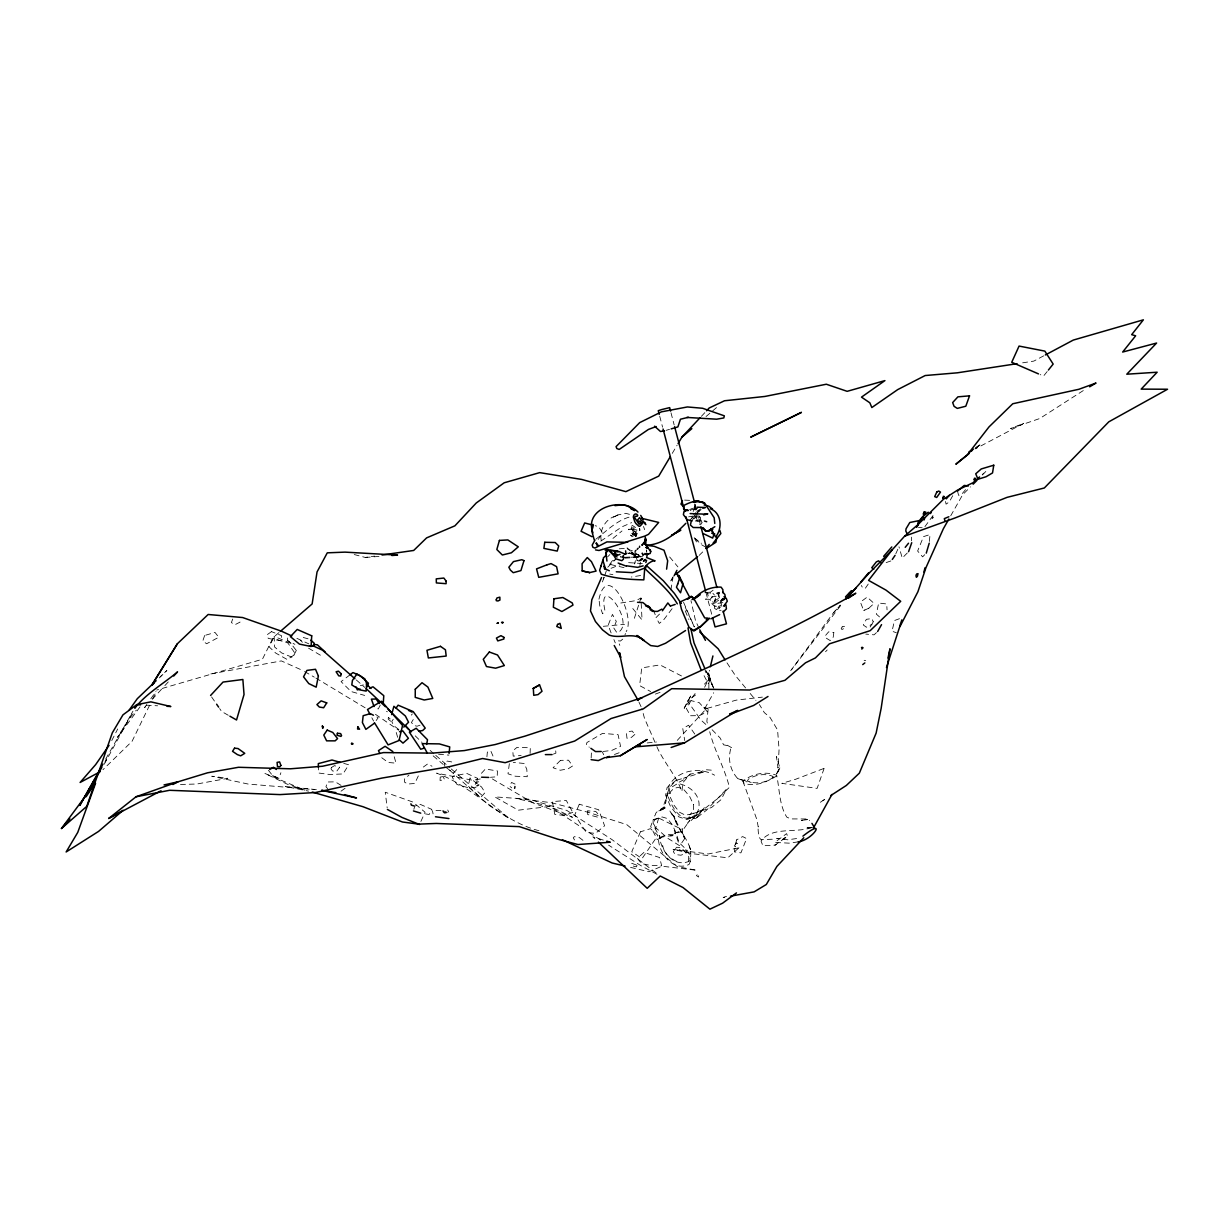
<?xml version="1.0" encoding="UTF-8"?>
<svg xmlns="http://www.w3.org/2000/svg" width="1229" height="1229" viewBox="0 0 1229 1229"><rect width="100%" height="100%" fill="white"/><g stroke="black" fill="none" stroke-linecap="round" stroke-linejoin="round"><path stroke-width="0.75" stroke-dasharray="5 3.75" d="M708.856 688.44L708.903 678.009L709.041 679.821M694.831 504.228L694.554 511.571M635.915 535.859L636.284 527.963L632.367 525.444L628.418 529.684L631.998 529.392L635.685 531.358L635.746 537.073L637.114 533.494L635.869 536.32M530.098 753.515L530.298 747.77L516.994 747.37L512.785 750.873L513.215 756.127L521.157 755.512M591.164 757.955L591.472 751.149M486.914 756.741L487.36 752.087L490.817 751.011L493.09 756.296M598.953 599.184C607.525 559.978 636.115 616.052 626.175 631.629M929.385 541.451L930.015 534.523L923.517 536.627L917.633 551.022L922.626 556.845L925.053 554.371M772.473 778.08L772.642 776.267C764.699 773.087 755.62 774.792 748.446 779.094L747.386 781.014C759.261 785.961 775.468 780.676 779.862 767.895L776.451 756.511L778.018 768.048L779.063 749.567L777.588 729.995L769.999 717.367L764.346 712.651L759.384 704.524M708.119 709.394L706.859 721.3L707.812 724.787M715.416 598.139L714.786 601.841L715.416 598.139L714.786 601.841L713.312 602.318L708.856 599.245L705.477 599.276L706.798 598.369M670.865 589.935L672.893 578.091M509.344 763.67L508.007 773.794L515.366 776.236L527.256 776.713L526.811 769.508L524.353 763.501L513.261 762.364M667.147 793.596L665.473 803.428L667.808 793.734L662.339 808.897L664.259 806.854L660.511 810.003L666.825 807.253L661.801 808.375L658.053 811.155C677.302 804.795 655.165 808.928 655.441 814.673C649.542 822.14 655.979 829.928 659.804 836.611L659.435 835.72C660.541 850.314 672.97 868.058 689.254 861.268C696.29 844.523 676.887 831.495 673.676 815.687L676.626 822.57L669.575 810.479L673.769 816.379L684.722 838.485L682.617 834.307L682.31 828.623L679.729 831.25L673.845 833.615L681.88 831.603L689.638 820.526L687.518 823.307C707.289 810.003 700.161 787.989 677.84 783.426L669.252 788.649L667.147 793.596C670.358 804.549 681.327 826.595 695.215 814.812M639.863 565.57L640.432 562.006M706.521 671.741L710.562 679.652L708.288 683.647L702.312 672.432M699.547 516.026L701.867 523.4L701.943 522.11L693.156 513.737M713.419 687.687L708.626 673.953L709.486 670.358M952.752 495.686L949.341 501.831L946.069 504.151L945.5 501.324M413.866 809.327L414.741 806.116L420.303 804.396L431.825 809.404L429.198 814.489L422.407 813.429M634.364 618.295L640.923 598.047L643.12 600.735M704.739 708.503L713.696 692.741M604.668 575.618L606.404 570.686M268.444 770.291L272.561 775.576L278.875 778.372L280.903 772.734M776.667 775.315L776.298 776.221C767.142 781.752 754.406 787.482 743.898 783.057L742.884 781.106C751.933 773.794 765.698 770.875 776.667 775.315C779.662 789.126 779.125 805.087 786.821 817.147L790.831 818.913L807.745 818.975L809.604 820.496M624.993 634.748L625.5 633.519M688.424 861.206L688.762 856.69L685.736 849.608M475.208 784.471L476.084 782.397L479.494 781.613L481.031 783.672M684.23 708.15L691.405 694.677L684.23 708.15L696.797 691.312M895.803 553.757L898.676 547.381M420.886 821.433L425.08 812.261L412.959 802.076L385.23 792.244L387.166 807.699M104.265 764.192L133.162 711.238M418.321 775.914L414.757 783.472L407.782 784.041L404.495 782.105L404.571 778.863L408.919 775.161M149.539 705.354L132.087 741.271L102.944 769.707M152.857 698.502L156.191 691.666M704.616 687.272L707.904 680.543L709.855 679.069L708.303 680.943M380.253 705.077L378.302 708.979L375.813 708.134M707.904 680.543L701.882 686.842M111.762 740.58L117.692 728.981M693.156 511.479L694.262 509.405M105.709 759.046L132.947 711.192M950.724 515.796L962.66 494.734L970.511 486.838M104.849 762.18L106.677 759L104.757 762.318M672.248 453.378L677.087 445.251M673.262 576.601L669.974 582.131L672.954 577.722M701.129 524.138L702.051 522.632M870.147 627.02L871.899 624.178M932.995 515.535L924.039 527.856M672.079 608.693L663.983 619.447L659.312 623.441L656.025 617.572L661.432 612.15M692.434 520.021L694.953 516.103M635.193 562.728L634.364 563.988L635.792 559.702L634.901 552.62L637.329 560.854L634.732 555.308L627.051 547.919L637.344 557.551L629.294 552.651M393.249 719.257L391.759 721.515L393.818 725.709L399.533 730.072M957.514 491.078L958.589 495.364L961.692 494.288L967.53 487.237M868.227 584.067L865.247 588.399L862.528 587.677L861.391 585.496M598.17 539.485L602.671 533.048L598.6 526.611L595.113 525.705M376.151 720.578L378.194 717.675L375.045 716.061M146.666 704.663L144.592 707.597L147.127 704.847M150.798 698.779L155.975 691.42M612.518 560.47L607.572 567.383L615.575 559.441L612.472 561.469M790.693 670.727L833.431 612.81L840.39 605.098M140.014 706.89L117.462 737.354L129.414 718.55L136.327 710.101M840.482 605.759L791.814 669.344M622.704 639.157L620.445 641.031L617.987 640.816L619.815 645.363M232.711 619.063L231.39 622.581L234.969 624.716L240.07 622.104L238.672 620.23M1047.185 371.527L1043.59 375.997L1040.164 374.584M481.415 773.318L485.378 769.031L497.453 770.952L497.177 776.759L490.448 777.296M690.529 776.067L704.709 771.689L690.191 774.101L682.863 782.704L681.895 791.568C675.796 774.27 662.339 761.028 655.718 743.914M411.316 715.14L412.345 713.941M677.256 740.396L706.475 708.565L736.263 700.131L762.395 697.12M833.431 612.81L839.791 605.805M152.196 699.362L163.595 686.996M164.87 685.628L169.94 680.129M683.508 778.264L686.704 777.342L676.058 780.369L669.851 787.082L669.083 793.811L668.791 785.884C677.563 770.199 699.286 766.45 714.602 775.207M825.55 651.739L827.194 649.972M701.39 416.324L705.277 412.176M689.285 520.835L693.187 516.672M646.27 550.008L646.792 551.099M691.743 518.269L694.185 515.719M695.414 514.429L700.53 509.989M712.774 596.541L710.224 599.153L710.224 602.164L712.206 603.992L719.303 601.334M595.896 539.162C606.926 530.759 617.926 519.222 631.798 516.503M907.309 552.958L902.255 558.043L898.983 546.813M982.278 475.024L986.211 471.076L982.232 474.578M607.587 556.86L609.876 554.571M159.294 677.901L166.883 670.45L160.169 676.856M699.132 555.431L703.387 551.268M717.936 607.572L719.134 605.866L719.672 608.678M697.073 512.524L699.086 510.603M612.964 538.394L621.982 530.974M692.649 516.026L691.635 516.856M876.446 632.612L874.049 634.84L865.769 634.103M716.384 609.323L720.901 606.865M868.78 608.263L874.065 603.439L867.152 597.11L860.408 602.133L863.664 610.521L868.78 608.263L863.664 610.521M690.191 774.101L684.154 779.555L678.055 782.719M278.968 632.582L273.207 637.559L262.422 659.251L156.682 690.053M600.781 541.129L621.935 526.842L631.66 522.617M706.045 416.523L717.413 406.83M713.097 590.197L710.301 592.255L709.809 595.051L711.361 597.094L718.212 595.819M974.981 448.831L980.85 444.099L974.904 448.139M975.411 448.447L980.85 444.099M676.058 780.369L667.117 787.466L665.596 795.194L670.681 806.854L678.884 816.886L686.658 819.543C694.032 817.869 700.684 813.306 704.801 806.946L696.06 818.33L686.95 818.483L694.062 817.024L702.819 809.665L696.06 818.33L687.119 816.793L696.06 818.33L706.506 810.218L726.4 789.248L721.146 799.587L711.53 807.514L689.454 814.781L703.587 809.465L718.105 798.159L729.442 787.313C724.634 768.156 714.587 751.027 709.717 731.747M693.955 518.838L696.966 516.487M698.164 511.894L701.114 509.636M350.004 674.844L341.078 681.603L351.048 691.512L364.69 695.445M631.322 553.526L632.996 552.282L627.973 554.156M695.568 694.999L687.426 701.006L700.991 720.086L706.614 725.125M423.329 767.05L427.615 763.962L431.993 766.22M341.017 791.184L345.38 788.066M824.521 799.48L820.066 802.491L824.69 799.495M716.615 601.549L718.673 600.228M696.643 511.31L700.668 508.898M1083.287 390.576L1039.719 418.536L1010.591 428.583L1023.634 423.344L975.411 448.815M1043.698 355.842L1033.835 361.096L1020.777 363.108M657.961 818.268L654.642 819.927L653.598 823.246L655.963 828.945M617.91 514.951L613.133 517.301L617.91 514.951L625.807 513.338L631.998 514.997M698.441 772.995L705.216 769.677L711.299 770.153M611.043 568.305L620.722 564.464M631.752 527.886L630.923 528.885L632.167 527.518C629.432 530.191 634.686 534.077 636.453 536.52M718.489 598.508L712.835 601.98L712.912 604.699L714.955 606.558L720.716 605.221M615.591 516.103C605.19 518.93 598.984 530.636 601.35 540.99M655.395 694.093L662.047 691.589M553.373 754.114L555.907 753.162L555.646 750.105M614.439 754.498L621.229 751.964M420.041 725.171L417.138 726.216L414.158 725.571L411.423 722.529L413.328 719.426L415.97 720.24M886.155 562.59L891.363 560.777M726.508 896.34L723.174 897.493L726.815 896.832M690.806 508.944L696.874 507.208M647.207 742.93L656.378 741.993M796.592 838.547L787.758 839.806L776.667 838.362L784.455 839.392M666.133 430.334L669.498 429.367M704.801 592.731L711.668 591.963L714.464 595.051M640.555 575.541L631.276 577.015M360.327 685.628L363.385 684.906M688.624 516.871L691.359 516.241M798.067 841.896L789.064 843.155L774.762 842.418L786.621 833.631L787.605 836.227L775.038 845.106L762.871 845.782L761.043 841.02C771.996 826.195 795.9 833.431 811.847 827.516L807.791 827.747L811.232 827.547M695.245 509.021L688.363 510.434M624.977 557.29L639.341 556.583M210.866 673.922L281.349 660.91L302.979 670.604M625.023 558.181L640.954 557.136M480.262 778.971L472.781 780.292L436.602 773.164C474.44 786.852 500.495 821.709 540.53 831.081M697.657 508.591L694.969 509.052L695.875 509.144L694.124 506.916L695.967 509.851L694.416 506.363L695.199 503.875L695.291 510.818M622.258 557.628L640.923 556.768M620.814 603.009L636.007 600.612L640.923 598.047L642.045 619.923L632.198 607.817M354.229 554.54L365.274 557.444L374.584 556.092M684.599 500.111L689.746 500.341M772.258 839.223L761.319 839.684C757.187 838.286 758.155 821.725 758.247 826.979L756.849 819.497L742.884 781.106M603.316 626.314L624.516 624.347M696.106 520.405L702.312 520.22M619.293 548.81L624.793 548.38L632.459 550.869M365.274 557.444L380.468 556.338M807.023 827.854L813.076 827.578M628.618 562.652L642.813 563.558M180.479 784.471L196.901 784.01L227.811 778.326L211.772 776.236L248.227 784.071L314.424 789.586M603.147 751.457L611.704 750.443L620.553 746.402L618.079 734.65L602.548 733.375L586.955 742.516L586.233 745.02L589.321 747.217M440.996 810.602L432.424 810.51L433.069 813.859M722.836 602.609L716.599 603.516L714.556 606.066L714.433 608.201L717.398 610.367L721.1 610.291M642.675 556.798L637.313 556.614L640.432 557.49M899.474 618.679L894.497 620.522L892.039 631.214L896.325 632.72M146.266 705.169L157.604 705.799M918.462 527.487L922.18 527.733M695.276 520.958L699.747 521.495L701.467 523.339M438.569 754.237L448.908 755.128M316.345 789.617L285.328 786.483L308.556 791.123M624.025 567.644L611.028 564.633L608.309 562.267M632.213 528.9L640.201 530.851L639.618 528.286L639.495 530.682M629.048 553.327L638.803 554.832L627.42 553.127M712.113 729.734L720.117 737.984L723.604 744.82L728.567 745.834L727 745.097L731.639 747.678L731.409 746.556C727.476 757.909 729.734 769.815 737.707 778.556L751.196 782.443M628.833 553.142L638.803 554.832M609.722 574.051L612.887 574.68M451.734 761.949L447.325 761.074L444.268 762.518L444.821 766.404M631.061 553.956L639.894 555.738M630.569 867.382L648.973 871.745L661.909 866.199L696.828 870.301L677.287 866.645L626.805 824.644L588.553 812.43L551.299 802.66L516.349 798.497L549.993 806.424L572.484 817.285L533.432 803.105L489.618 777.327M864.125 660.296L865.723 660.71M308.049 638.803L303.394 637.528L300.552 640.417L302.426 642.26M343.721 763.363L348.744 764.791L343.014 773.932L329.833 774.531L318.48 772.995L318.388 767.357M287.356 638.005L287.632 640.662L294.899 644.334M703.741 707.305L707.489 708.411M603.301 840.083L592.854 836.841L597.033 840.805M705.661 708.442L706.783 708.81M737.707 778.556L746.909 781.89M442.717 810.618L449.829 813.337M272.561 775.576L278.875 778.372M635.639 536.028L632.489 534.615L632.136 529.791L635.639 536.028L631.691 533.355M296.896 638.343L308.863 643.888M515.028 784.087L511.541 782.443L509.559 786.145L511.679 787.804M320.4 655.195L308.51 648.144M633.089 536.351L630.554 535.076L633.381 537.887M681.481 675.95L660.004 664.904L641.738 667.915L639.602 685.582L650.663 691.543M656.962 874.265L640.724 865.554L608.616 845.168M705.984 547.197L702.143 545.123L692.726 536.612M386.505 711.314L387.412 711.806M676.396 861.345C669.774 858.334 663.798 852.757 662.646 845.291M228.256 715.263L221.635 711.483L219.622 708.565M304.592 671.541L314.286 677.148M315.899 678.07L365.812 708.196M633.534 527.64L634.441 528.255M341.078 785.408L335.348 781.859L327.667 781.982L325.931 786.775L327.697 788.649M635.577 552.82L640.77 557.275M600.597 840.083L549.993 806.424L518.285 810.188L494.78 796.899L528.977 799.203L566.83 810.449L612.042 839.622L657.208 873.742M375.444 714.31L398.749 730.256M381.758 757.725L388.18 762.472L396.015 763.163L392.773 751.503M287.632 640.662L291.073 643.228M433.146 755.85L443.223 764.423M689.592 509.543L690.498 510.235M582.961 840.313L579.228 837.502L574.312 836.657L573.252 837.794L574.865 840.528M704.678 590.965L708.257 593.93L706.829 592.286L708.257 595.896M694.185 537.749L701.452 543.372M446.219 767.603L453.516 773.026L457.403 768.893L456.343 767.372M430.15 750.443L434.375 754.145M435.773 755.374L449.875 767.741M451.273 768.97L509.482 818.806L488.635 805.041L448.908 769.508M356.318 679.96L364.752 687.395M879.503 616.912L876.323 614.085L878.689 603.024L886.708 603.977L887.046 609.845M415.233 735.848L422.008 742.485M669.621 556.937L677.901 566.861M750.197 693.509L755.927 700.392M745.573 687.917L735.08 675.136L726.062 661.432M694.784 734.051L688.578 725.233L682.786 728.567L684.722 740.58M211.588 696.935L215.613 702.758M694.723 538.824L696.536 541.928M683.539 602.256L694.324 626.944L683.693 603.854M713.849 688.44L705.016 670.727M371.849 717.767L373.585 721.07M695.568 516.626L699.593 524.522M705.63 670.035L710.562 679.652M678.316 842.157L674.245 830.282M685.214 610.798L688.839 619.462M602.379 751.964L603.685 754.744M699.024 628.249L695.491 620.568L690.975 600.674M638.957 702.112L641.154 706.89M447.74 810.003L448.677 812.046M655.026 742.362L644.442 718.212L641.891 708.488M611.105 632.95L608.201 625.1L612.441 614.408L616.297 621.459L613.686 627.85L616.328 631.86A10.185 3.871 76.6 0 0 617.695 632.658C637.144 622.826 596.541 571.562 604.975 610.798L602.594 613.763L599.813 605.958L598.953 599.291M613.901 639.587L615.299 642.921M643.458 526.473L644.687 529.668M654.028 611.52L655.211 614.73M689.285 845.936L690.544 849.638L690.16 848.517M695.583 512.601L697.35 517.901M699.731 516.702L700.146 517.947M396.23 732.484L398.073 738.752M711.622 684.307L708.611 672.939L708.626 673.953M718.366 593.008L722.176 607.525M695.046 504.428L700.422 524.844M705.968 592.455L712.175 616.036M659.712 416.185L662.585 427.185M671.019 412.836L674.168 424.973M646.393 550.162L646.777 552.313M718.135 594.006L718.55 597.033M911.35 537.134L911.611 540.837M693.632 804.642L693.402 810.787L690.145 814.366L685.244 815.119L679.545 812.261L673.845 805.01L670.158 796.976L670.466 791.768L673.477 788.757L677.947 787.267L683.432 789.126L689.484 796.162L693.632 804.642M587.8 810.848L587.631 814.504L597.494 817.116L598.154 814.09L595.742 811.417L587.8 810.848M633.565 528.654L633.089 530.098L634.64 531.865L633.565 528.654M698.687 875.739L698.533 877.045L696.428 875.586L697.227 874.833L698.687 875.739M833.83 632.536L833.231 637.16L830.189 640.586L825.274 637.528L825.043 636.038L828.653 631.814L833.83 632.536M440.228 777.035L440.043 780.461L444.529 779.647L443.223 776.605L440.228 777.035M680.758 850.299L679.038 849.976L680.758 850.299M477.374 778.28L475.992 787.282L468.741 787.866L457.065 784.532L452.333 777.45L453.271 776.037L466.774 773.425L477.374 778.28M933.425 517.409L932.043 518.792L932.627 516.472L933.425 517.409M736.478 839.945L734.327 851.866L740.933 852.88L746.556 838.562L742.639 836.58L736.478 839.945M470.031 778.065L468.188 786.114L480.6 797.575L485.056 792.628L481.599 787.036L470.031 778.065M690.375 861.437L689.07 864.417C672.202 872.575 657.745 850.852 658.544 837.948L666.333 834.86L674.69 834.245C675.842 836.78 662.277 835.121 659.067 838.839L661.371 837.763L657.192 839.591L650.663 826.487L653.26 819.635L662.154 816.962L667.408 818.545L671.771 824.06L675.827 832.11L679.038 842.526L687.195 850.391L689.331 854.278L690.375 861.437M658.683 818.053L655.84 827.87L667.746 838.27L679.745 845.782L685.214 837.84L679.391 828.177L658.683 818.053M637.021 865.231L636.499 866.86L634.164 866.43L632.121 865.431L631.537 863.234L637.021 865.231M204.628 635.485L202.785 641L206.626 643.75L218.762 637.252L215.029 632.459L204.628 635.485M331.446 767.51L331 768.847L332.521 770.952L336.546 771.474L339.665 767.28L334.457 765.652L331.446 767.51M388.364 717.413L388.195 719.165L390.883 721.377L391.759 720.348L388.364 717.413M824.121 768.371L817.131 788.388L781.813 783.349L795.378 779.37L824.121 768.371M604.084 577.215L602.333 582.208L604.084 577.277M579.274 804.242L574.773 814.919L586.279 832.417L595.451 833.4L604.607 825.796L598.646 809.727L579.274 804.242M640.447 831.818L631.752 851.758L642.076 858.549L657.884 835.367L650.494 828.669L640.447 831.818M873.251 621.72L871.991 624.209L866.414 627.236L863.311 624.993L866.353 619.308L871.807 618.602L873.251 621.72M296.312 650.464L292.702 657.515L281.61 652.906L274.528 646.93L274.175 636.376L290.689 643.274L296.312 650.464M273.36 638.389L269.028 646.746L275.757 653.106L287.371 659.589L295.482 654.028L287.847 642.951L273.36 638.389M736.079 842.956L734.496 845.829L735.234 846.827L737.815 843.647L736.079 842.956M691.005 700.622L686.443 708.641L690.483 715.739L699.485 715.647L707.366 711.699L699.163 702.604L691.005 700.622M779.862 767.895L775.914 774.731L779.862 767.895M842.203 626.851L841.174 628.572L841.926 629.509L845.03 627.988L844.876 626.237L842.203 626.851M674.875 849.377L673.308 851.636L675.243 854.524L680.927 855.215L686.089 853.218L681.511 847.749L676.657 847.227L674.875 849.377M560.485 760.367L553.081 767.772L560.27 770.245L568.182 768.816L572.683 765.913L568.489 760.183L560.485 760.367M643.935 852.404L637.498 858.257L641.292 863.526L650.049 865.324L661.663 865.769L659.62 857.535L643.935 852.404M738.906 847.81L727.798 857.796L692.895 853.756L673.062 849.408L708.196 853.986L738.906 847.81M776.037 844.277L775.038 845.106L776.037 844.277M634.855 734.435L631.368 737.431L626.959 738.276L626.452 733.221L628.357 731.654L632.152 731.055L634.855 734.435M271.501 631.629L267.031 634.809L268.245 638.419L281.549 640.877L281.456 635.623L271.501 631.629M785.853 837.379L783.58 838.762L785.853 837.379M572.76 812.369L564.71 815.503L554.786 814.412L552.389 801.585L566.323 800.509L572.76 812.369M804.98 819.881L801.385 820.434L807.468 819.589L804.98 819.881M672.647 835.705L670.097 835.705L672.647 835.705M304.884 790.17L287.217 784.163L264.757 773.394L304.884 790.17"/><path stroke-width="1.5" d="M722.867 592.777L722.898 589.705L721.1 587.139C710.592 586.51 700.146 591.272 693.678 599.66M925.068 567.721L923.885 572.053M533.309 688.394L533.739 695.307L538.056 694.6L542.004 691.282L539.546 684.906L533.309 688.394L539.546 684.906M685.475 516.994L686.704 519.652L692.357 520.819M639.556 547.32L639.602 546.244M647.36 554.079L646.869 556.522M645.609 538.194L645.486 540.745L645.225 537.227M383.264 703.111L383.786 695.675L373.017 686.796L369.56 688.209M592.532 528.347L592.885 524.399L591.932 531.619L594.329 540.099M449.077 753.485L449.737 746.909L439.352 743.898L422.161 743.622L427.246 752.978M707.873 618.11L704.724 617.941L694.692 600.013L691.282 596.249L687.503 599.061L691.604 596.587L679.806 602.118L681.465 609.246L689.085 627.374L693.433 630.4L700.699 626.483L709.44 618.187L700.745 626.529L693.97 630.969L690.944 629.294M944.026 496.501L942.797 498.083L944.026 496.501L943.273 496.316M666.594 569.15L667.685 560.793L663.983 550.193L654.043 546.275L646.101 545.261C661.893 544.724 675.336 534.246 685.828 523.324M691.159 521.634L690.406 525.044L693.202 527.518L701.529 527.61L705.6 530.713L703.034 527.579M645.686 544.939L646.024 539.623M716.799 537.15L715.939 542.235L707.259 547.888M514.628 788.327L514.966 786.529M426.617 744.436L427.508 739.735L416.201 728.275L409.365 732.192L420.702 749.229L424.251 748.123M929.232 543.172L926.267 553.142M887.968 658.068L889.996 648.774L881.162 708.288L876.139 733.083L859.332 773.179L846.32 785.469L830.881 795.486M917.833 524.476L918.462 521.741L922.841 516.487L924.561 518.392L924.1 519.959M710.331 666.748L712.912 655.948M644.826 540.883L645.624 539.101L644.104 543.525L644.626 541.467L645.471 544.386L644.288 542.68L650.725 551.544L650.172 553.48L646.531 554.463M606.834 550.254L606.035 553.511L606.942 561.069M600.797 566.538L602.917 560.025M917.94 525.075L919.138 520.589L909.798 522.509L906.065 528.747L905.788 530.989L907.294 534.062M391.621 714.587L393.91 706.291L405.386 716.015L408.55 722.237L403.773 727.107M607.141 549.501L606.035 553.511L607.111 550.039M676.918 570.348L674.153 575.679M646.608 560.194L645.824 562.529M367.363 686.719L368.439 683.216L360.358 675.812L352.969 672.586L350.004 674.844M886.478 667.501L899.398 627.681L917.909 591.748L926.021 567.521L943.365 528.747L948.88 519.022M601.073 565.832L599.614 570.287L601.273 574.204C614.823 578.675 629.663 579.489 643.827 579.858L644.749 568.09L632.566 572.637L616.297 571.792M899.766 625.976L901.856 619.877M908.584 551.683L911.734 542.696M622.857 557.167L623.472 555.477L623.502 559.103L621.828 560.685L615.852 558.857L613.409 554.863L615.591 551.345M95.555 783.288L77.765 832.371L66.136 851.974L98.55 831.418L123.13 810.28L108.69 818.453L136.02 796.776L177.959 781.828L207.501 772.811L238.487 767.28L290.397 768.801L322.597 766.235L383.494 752.578L432.147 753.116L464.362 750.581L495.133 744.559L524.937 736.156L642.122 697.642L637.344 699.885M852.327 592.224L852.834 590.934L851.328 590.703L849.546 592.578L850.99 593.638L850.207 593.791M601.534 577.538L591.81 599.783L590.488 610.936L595.451 621.536L602.533 629.878L609.277 635.101C620.86 639.28 634.103 631.214 644.104 640.539L636.945 635.47L650.725 645.578L657.669 646.454L665.519 643.274L685.552 630.538M863.081 647.729L861.806 649.096M102.99 764.054L79.808 805.441M813.782 827.363L831.956 794.456M134.99 707.95C146.374 693.417 163.426 683.785 177.544 671.894L173.735 676.011M864.847 662.907L862.727 664.597M877.644 631.491L881.546 624.624M100.317 770.122L88.534 790.754L92.574 784.655M915.958 575.31L916.819 573.82M79.777 805.333L101.869 767.28M916.619 527.349L918.432 524.23M920.26 521.096L922.994 516.41L928.279 512.216M134.883 707.919L136.818 704.647L150.875 701.851L170.831 706.521L167.052 706.306M670.312 456.635L658.713 476.13L625.884 491.646L581.67 479.433L539.685 472.627L504.197 482.782L476.253 502.984L454.899 525.828L426.601 537.887L413.697 550.454L382.035 555.016M678.055 443.638L681.911 437.14L700.084 417.722M682.494 500.787L680.958 504.044L683.508 506.686M291.765 635.961L281.502 631.199L242.651 617.542L208.147 614.485L177.391 643.735L151.705 685.336L154.239 682.863M151.705 685.336L177.391 643.735M644.749 568.09C643.197 567.89 651.124 559.809 655.118 560.87L646.546 557.567M724.019 606.296L725.571 604.192M86.091 796.73L95.217 783.042M892.3 559.425L895.081 555.354M109.043 745.373L95.662 764.592L80.1 782.474L100.01 771.797M396.137 708.027L398.119 705.169L413.205 711.606L425.219 728.106L422.638 730.548L419.104 731.132M645.302 559.379L643.428 561.223L645.317 559.902M129.014 710.316L137.325 698.671L156.129 680.712M662.4 610.782L667.854 602.947L670.235 605.912M908.523 543.233L905.22 547.32M140.598 704.862L136.818 704.647L122.961 714.863L112.3 732.868L86.752 806.362L61.45 828.515L95.109 783.027M979.574 476.929L972.953 482.767L957.837 489.925L943.565 499.143L917.925 524.66L904.605 536.197L892.162 549.87L868.58 580.38L885.94 590.089L900.703 601.319L870.178 630.661L829.345 643.873L815.426 657.914L805.517 662.8L784.947 680.298L749.736 690.022L671.695 688.686L643.305 708.872L611.043 718.535L574.665 741.056L505.15 762.687L482.551 758.508L449.645 766.604L381.912 778.08L315.392 792.536L280.012 794.595L169.587 790.293L136.02 796.776M594.944 540.13L592.178 545.123L592.87 547.289L594.959 548.057L606.957 541.881L625.146 542.312L644.81 536.09L648.513 534.323L658.683 522.433L641.907 518.361M722.882 598.554L720.901 601.104L725.356 598.031L724.88 594.498L722.775 592.086M643.366 543.264L641.845 545.2L642.644 544.647M1048.383 370.037L1053.161 364.076L1044.85 351.11L1019.071 346.071L1011.728 362.278L1038.459 373.877M713.112 543.157L720.855 533.524L719.779 530.252M635.101 551.345L635.885 550.423M860.838 582.07L868.611 572.822M705.723 548.518L709.225 544.386M637.19 549.332L638.158 548.211M930.368 513.553L931.29 512.478M946.284 498.851L949.372 495.287M883.636 556.322L891.808 546.951M61.45 828.515L69.899 818.852M846.151 598.8L868.657 573.605L892.162 549.87M846.366 598.508L856.336 587.6M210.574 695.476L223.033 682.064L242.866 679.499L244.033 694.508L236.536 719.979L229.915 716.2M706.567 410.778L709.164 408.013L724.511 400.762L764.914 396.445L826.334 384.231L847.15 391.329L884.926 380.606L861.498 397.136L869.84 402.805L871.837 407.536L897.723 389.593L925.191 375.536L957.33 372.817L1017.044 363.676M694.907 501.801L699.071 501.524L704.54 503.03L714.172 517.762L714.786 523.462M973.122 484.211L977.055 480.278M606.511 554.847L603.378 557.92L603.147 561.207L605.667 569.38M803.812 837.717L776.912 866.384L766.297 884.511L754.114 891.87L730.456 896.171M957.514 491.078L964.243 485.44L968.375 485.977M360.174 689.07L357.332 689.899L356.103 686.996M280.412 631.337L312.135 603.946L317.051 571.931L327.267 552.835L345.042 552.128L397.551 555.093L391.851 555.508M723.19 612.073L726.416 608.847L725.97 605.052M681.911 437.14L691.85 428.644M675.796 574.45L697.642 556.583M696.275 597.724L700.1 594.606L692.004 599.537M969.097 453.562L955.855 464.224L967.254 454.945L989.007 426.909L1012.757 403.757L1078.924 389.27L1096.022 383.033L1089.662 386.812M617.327 554.755L615.959 555.831L620.061 554.31M724.004 605.728L727.322 601.196L726.278 598.415L723.958 596.741M661.909 609.108L657.5 611.412L652.476 611.32L650.08 609.63M736.478 892.884L722.637 903.161L709.916 909.168L682.986 887.522L660.219 876.016L647.207 888.306L598.431 842.126M709.747 530.851L705.231 531.036L708.334 530.867L714.848 526.673M374.108 723.466L365.873 729.365L362.401 722.56L363.169 715.708L370.328 713.634L373.478 715.247M973.429 449.138L968.974 452.164L972.185 450.49M848.348 598.231L855.799 593.223C785.531 633.503 710.961 665.765 637.528 699.639M644.918 553.465L645.071 554.525L646.746 553.449M768.002 696.474L753.638 705.446L729.903 714.341M671.142 747.478L684.445 742.884L737.615 710.393L729.611 714.049M620.368 755.727L646.992 739.581L620.368 755.727L605.958 757.663L609.354 756.403M269.704 769.538L273.452 767.28L276.433 769.462M686.888 510.143L683.877 511.878L683.385 514.628L685.075 516.81M719.656 614.623L710.854 618.817M717.598 593.469L719.211 592.578M708.334 530.867L710.946 529.469M1045.341 354.966L1073.286 340.08L1143.369 319.832L1131.663 334.672L1135.657 335.778L1122.661 352.047L1156.597 343.045L1126.793 374.2L1157.15 372.218L1141.188 389.117L1167.55 389.24L1108.804 421.824L1044.343 487.974L1007.058 497.361L954.749 518.07L904.605 536.197M108.69 818.453L161.06 790.754M172.89 784.501L177.959 781.828L164.041 784.932M802.921 836.135C827.317 816.824 813.321 839.945 798.067 841.896M847.995 597.171L846.32 598.001L845.567 596.802L849.377 592.793M861.483 647.622L862.266 647.237M643.166 565.847L637.667 567.352L626.698 565.832M604.991 757.525L598.308 760.597L591.088 759.66M638.85 560.823L642.306 559.256M476.99 785.746L478.695 784.962M948.849 516.748L944.318 518.623L944.855 520.512M642.106 559.072L640.678 559.641L642.767 558.888M645.302 554.387L647.975 553.941M656.148 426.54L648.42 429.443L619.201 449.43L616.82 448.554L616.082 446.619L639.694 422.622L661.448 411.838L687.395 406.953L702.619 408.274L724.327 415.832L723.82 417.937L716.661 419.197L686.842 417.43M706.245 619.616L707.827 619.032M675.182 604.422L670.481 606.02M636.561 746.326L640.109 745.189M671.188 428.89L677.886 426.909L680.436 419.227L688.394 417.276M628.173 541.774L598.999 550.484L595.527 549.916M701.421 502.354C695.906 499.588 689.07 502.845 684 505.334L683.57 508.791L685.121 510.25L688.363 510.434L685.014 510.204M616.62 554.033L614.869 555.093L614.777 554.248M722.329 599.89L724.296 599.353L723.205 599.26M703.572 514.859L707.812 513.845L704.878 514.383M399.548 731.701L402.851 730.932L408.397 738.337L403.004 743.13L399.302 739.843M610.122 550.07L618.341 551.268L624.977 554.079L625.914 553.864L625.607 550.853M624.977 554.079L625.914 553.864M589.628 572.591L596.096 571.086L591.456 561.668L587.293 557.551L582.1 563.696L582.177 570.917L589.628 572.591L582.177 570.917M702.742 508.084L705.431 507.5L696.874 507.208M614.976 505.641L622.934 504.812L627.097 505.749L634.533 510.219M664.443 430.811L660.465 431.502L654.581 426.202M693.279 501.831L698.164 501.079L695.23 501.509M446.25 812.615L444.468 812.815L443.177 811.463M634.794 746.894L684.445 742.884M719.042 593.576L716.937 593.284M601.242 751.487L595.512 751.58L590.872 748.307M309.478 645.932L314.178 645.901L314.117 643.09L310.737 640.201M545.353 754.606L552.113 754.591M690.16 513.568L705.369 514.168M813.076 827.578L814.489 827.639L811.939 823.369M481.568 777.204L488.758 777.435M448.954 818.56L435.465 816.763M637.544 602.302L642.921 602.579L654.028 611.52M414.219 805.947L411.362 805.179L410.901 803.797M618.156 551.882L614.623 551.591L615.13 553.741M617.342 551.084L605.114 550.1M314.086 644.395L317.405 644.841L325.224 652.046M321.768 790.278L335.855 792.628M321.829 790.385L356.502 797.944L344.519 794.625M703.096 533.524L712.666 538.102L713.726 534.984L711.145 528.854L712.851 529.238M711.683 533.217L714.817 533.924M625.039 866.061L612.15 863.004L562.436 839.76M645.87 547.427L647.883 548.226L646.362 547.55M312.227 792.075L362.954 806.7L402.482 822.001L418.551 824.121L436.326 823.461L519.314 826.625L557.705 839.177L577.953 844.523L610.26 842.234L606.773 841.158M591.641 524.783L584.681 522.955L581.071 531.281L591.994 536.689M704.109 504.965L708.841 506.225L712.513 508.944M340.387 762.395L332.014 760.014L318.326 763.608L318.388 767.357M704.447 521.035L706.721 521.726M413.436 810.94L420.717 813.152M618.141 563.036L626.314 566.2M419.504 824.49L401.883 817.393L387.381 809.419M604.33 568.612L609.323 570.732M645.471 605.743L650.233 607.817L647.775 605.62M710.393 508.745C721.715 512.939 722.591 528.531 715.601 537.027L711.145 528.854M312.289 645.471L322.551 650.218L354.904 678.731M408.474 710.377L412.007 712.129M630.6 508.529L634.579 510.649M392.773 751.503L385.107 746.31L378.471 750.627L379.792 753.469M873.742 569.304L871.76 567.721L876.369 561.853L878.597 560.839L880.84 562.882M615.898 556.169L614.592 554.079L616.973 557.06M595.988 543.356L598.047 545.046M613.271 553.987L607.94 549.517L613.087 554.832M699.731 631.983L718.182 648.804L725.079 659.865M366.165 688.639L385.43 706.69M637.989 512.078C622.888 495.84 583.222 507.992 592.962 532.833M366.442 684.169L370.974 688.486M388.149 709.333L411.177 731.869M679.806 602.118L680.958 603.393M405.908 725.986L408.75 729.258M643.013 520.927L645.778 524.675L644.779 522.463M216.611 704.202L218.624 707.121M681.096 603.331L674.414 593.453L663.276 580.718L646.531 565.617L645.271 568.935C653.536 577.184 669.636 590.488 677.302 603.854M379.223 703.556L376.166 699.009L371.404 699.132L374.015 706.552M621.121 557.075L620.783 556.614M614.592 554.079L615.483 555.6M603.654 566.292L605.421 569.319M640.724 515.412L643.136 519.575M704.693 668.192L694.016 642.905L690.959 629.14M643.643 542.711L644.365 543.971M614.223 645.517L620.722 657.423L619.616 652.66M699.731 629.786L705.461 640.355M676.795 573.298L689.73 597.309M370.098 714.464L367.502 709.517L381.512 701.252L402.574 725.448L399.026 740.519L388.103 744.882L374.461 722.729M676.472 572.914L678.869 577.569M638.235 700.515L624.47 676.672L619.493 653.183M916.035 576.401L916.419 577.307L917.433 576.201L918.032 573.605M692.526 596.956L693.264 598.677M701.175 670.143L690.652 642.89L688.01 627.896M643.12 555.416L642.275 553.158L642.782 554.571M650.725 551.544L650.11 549.732L650.418 550.607M596.434 542.865L597.294 545.922M716.922 587.57L700.914 526.703M723.144 611.151L726.477 623.84L715.048 626.913L712.651 617.849M694.569 502.569L674.613 426.709M705.492 590.642L686.105 516.933M659.236 414.357L658.268 410.686L661.77 409.549L669.667 407.629L670.573 411.101M663.076 429.013L684.676 511.448M640.355 522.801A2.581 1.582 67.1 0 1 640.201 523.354L639.894 523.815A2.089 1.275 68.4 0 1 638.926 524.076L634.871 517.931A2.197 1.352 67.9 0 1 634.932 516.994L635.101 516.626A3.457 2.105 67.9 0 1 635.485 516.241C637.052 516.656 638.819 515.796 636.883 514.337A4.194 2.535 67.9 0 0 635.378 514.014L634.533 514.429A6.56 3.994 67.9 0 0 633.934 515.135L633.549 515.965A4.317 2.642 67.9 0 0 633.381 517.378L634.794 521.711A11.737 7.113 68.2 0 0 636.054 523.677L638.588 526.043A4.24 2.581 68.4 0 0 639.879 526.212L641.43 524.691A3.533 2.135 68.5 0 0 641.584 523.846L641.569 522.678L642.245 523.738L642.997 522.863L639.633 517.624L637.621 519.99L638.681 521.649L640.017 521.05A2.581 1.536 68.3 0 1 640.324 522.909M415.279 689.239L415.233 697.381L424.205 699.992L432.777 698.441L427.907 687.072L422.023 682.709L415.279 689.239M496.316 599.644L496.301 600.689L497.945 600.981L499.942 600.044L499.85 597.171L496.946 597.955L496.316 599.644M446.158 581.163L446.096 583.683L436.372 582.93L436.249 578.874L443.869 578.045L446.158 581.163M497.223 623.318L498.298 622.826L497.223 623.318M503.921 637.405L503.859 639.034L497.776 640.908L496.424 638.081L500.971 635.654L503.921 637.405M311.72 635.808L311.091 646.515L299.43 644.104L290.367 636.622L297.218 629.448L311.72 635.808M366.611 683.447L366.15 691.113L359.82 689.868L351.801 684.922L352.431 680.42L356.963 673.999L364.859 678.854L366.611 683.447M544.754 542.281L543.879 548.395L557.213 551.084L558.734 545.983L555.216 542.527L544.754 542.281M993.754 465.207L992.54 472.919L986.011 476.76L978.007 479.249L975.734 473.795L981.234 468.956L993.754 465.207M337.376 733.267L337.053 735.265L340.925 736.401L341.554 735.603L340.633 733.59L337.376 733.267M553.956 598.784L553.357 607.234L561.899 611.52L572.975 605.098L572.268 602.947L562.851 597.524L553.956 598.784M677.747 583.929L676.442 587.216L680.543 592.777L683.017 583.606L678.946 575.556L679.729 577.584L677.747 583.929M318.388 676.027L316.176 687.165L308.786 683.585L303.548 676.826L306.927 670.404L315.515 669.283L318.388 676.027M341.232 673.861L340.694 676.027L338.728 675.827L336.101 671.756L338.436 671.172L341.232 673.861M523.984 560.624L520.927 570.594L513.246 572.699L510.373 570.087L508.852 567.26L513.461 561.607L521.818 559.702L523.984 560.624M499.42 540.407L496.823 549.517L502.338 555.001L511.387 552.773L518.285 546.828L507.854 539.93L499.42 540.407M351.525 743.391C350.864 745.22 354.597 743.868 352.247 743.268L351.525 743.391M969.527 395.846L965.81 406.231L957.299 408.397L954.073 406.338L952.659 402.559L957.913 396.844L969.527 395.846M502.876 622.335L502.6 623.18L501.54 622.366L502.876 622.335M557.582 624.424L556.768 626.498L561.269 628.388L559.963 623.333L557.582 624.424M936.821 491.984L934.685 496.624L936.698 497.468L940.477 492.107L938.741 491.032L936.821 491.984M924.193 511.955L923.194 514.029L924.07 514.444L925.821 512.063L924.193 511.955M975.365 478.496L974.029 479.971L974.489 478.204L975.365 478.496M234.555 748.169L232.527 751.318L237.351 754.591L240.669 755.835L244.755 753.346L238.042 748.553L234.555 748.169M326.745 702.896L323.642 707.75L319.34 707.044L316.928 704.601L321.138 700.853L326.745 702.896M327.191 730.103L323.78 735.05L326.622 740.841L335.133 740.857L337.56 738.598L332.782 732.453L327.191 730.103M280.888 765.437L279.782 766.788L277.462 766.589L277.093 762.395L279.597 761.903L280.888 765.437M357.777 726.738L357.578 729.058L359.575 729.196L357.777 726.738M489.342 652.015L483.289 659.312L486.469 666.533L495.625 668.192L504.351 665.565L497.515 654.996L489.342 652.015M322.321 726.093L322.689 728.351L323.381 726.953L322.321 726.093M674.444 533.601L671.526 535.429L680.835 530.098L674.444 533.601M801.339 412.422L750.95 437.032L801.339 412.422M547.059 564.787L536.551 568.889L538.732 577.338L558.089 573.835L556.599 566.661L551.068 563.589L547.059 564.787M440.443 646.331L426.955 650.295L428.353 657.961L446.188 656.056L445.451 649.803L440.443 646.331M702.942 502.369L699.071 501.524L704.54 503.03L702.942 502.369"/></g></svg>
